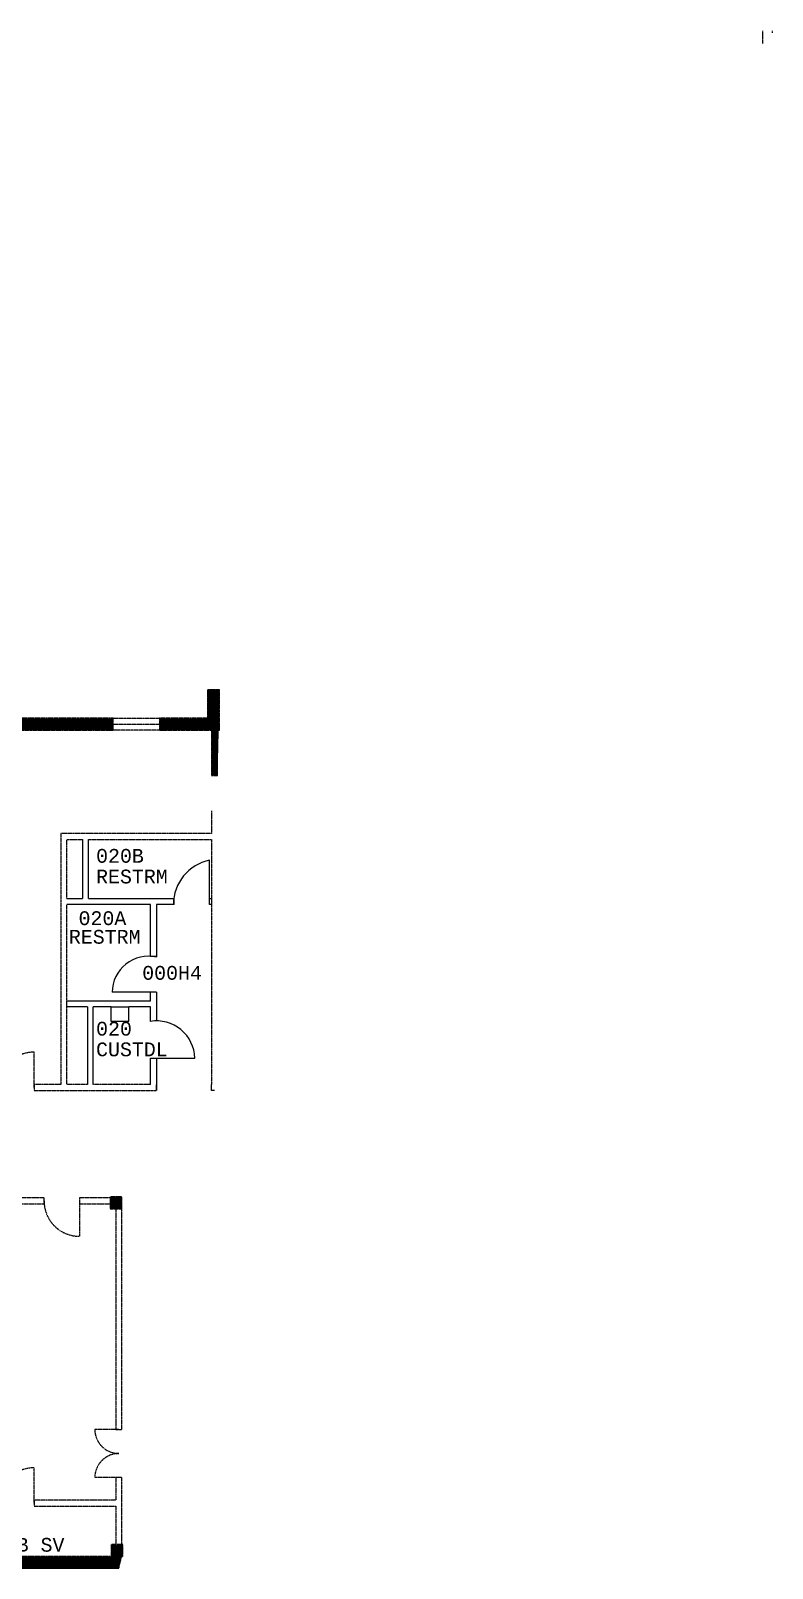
# Model space of a CAD drawing. Extents: x -1212 to 774, y -899 to 865.
# Drawn here: x 21 to 774, y -696 to 865 of the extents above; entities that cross this region are included whole.
import ezdxf

# ---------------------------------------------------------------- set-up
doc = ezdxf.new("R2010")
doc.units = 0
doc.header["$MEASUREMENT"] = 0
doc.linetypes.add('COLDWT', pattern=[0.5, 0.3, -0.075, 0.05, -0.075])
for name, color, linetype in [('BLDG_COLUMNS', 15, 'CONTINUOUS'), ('CORE_ELEMENTS', 8, 'CONTINUOUS'), ('FLOOR_PLAN', 5, 'CONTINUOUS'), ('ROOM_LABELS', 7, 'CONTINUOUS')]:
    doc.layers.add(name, color=color, linetype=linetype)
doc.styles.add('MONOTXT', font='monotxt.shx')
pattern_1 = [(0, (0, 0), (-4e-16, 0.9599999), [])]

msp = doc.modelspace()

# ---------------------------------------------------------------- hatches: boundary and pattern name
at = {"layer": 'BLDG_COLUMNS', "linetype": 'Continuous'}
h = msp.add_hatch(dxfattribs=at)
h.set_pattern_fill('_U', color=256, scale=0.96, style=0, pattern_type=0)
h.set_pattern_definition(pattern_1)
h.paths.add_polyline_path([(113.5, -319), (113.5, -331), (101.5, -331), (101.5, -319)], flags=16)
h = msp.add_hatch(dxfattribs=at)
h.set_pattern_fill('_U', color=256, scale=0.96, style=0, pattern_type=0)
h.set_pattern_definition(pattern_1)
h.paths.add_polyline_path([(114.5, -684), (114.5, -672), (102.5, -672), (102.5, -684)], flags=16)
at = {"layer": 'FLOOR_PLAN', "linetype": 'Continuous'}
h = msp.add_hatch(dxfattribs=at)
h.set_pattern_fill('_U', color=256, scale=0.96, style=0, pattern_type=0)
h.set_pattern_definition(pattern_1)
h.paths.add_polyline_path([(151.5, 167), (200.5, 167), (200.5, 196), (212.5, 196), (210.5, 109), (204.5, 109), (204.5, 155), (151.5, 155)], flags=16)
h = msp.add_hatch(dxfattribs=at)
h.set_pattern_fill('_U', color=256, scale=0.96, style=0, pattern_type=0)
h.set_pattern_definition(pattern_1)
h.paths.add_polyline_path([(104.5, 155), (-60.5, 155), (-60.5, 167), (104.5, 167)], flags=16)
h = msp.add_hatch(dxfattribs=at)
h.set_pattern_fill('_U', color=256, scale=0.96, style=0, pattern_type=0)
h.set_pattern_definition(pattern_1)
h.paths.add_polyline_path([(110.5, -684), (110.5, -696), (-224.5, -696), (-229.5, -684), (107.5, -684)], flags=16)
h = msp.add_hatch(dxfattribs=at)
h.set_pattern_fill('_U', color=256, scale=0.96, style=0, pattern_type=0)
h.set_pattern_definition(pattern_1)
h.paths.add_polyline_path([(113.5, -684), (107.5, -684), (110.5, -696)], flags=16)

# ---------------------------------------------------------------- linework, layer by layer
at = {"layer": 'BLDG_COLUMNS', "linetype": 'COLDWT'}
for points in [[(101.5, -331), (113.5, -331), (113.5, -319), (101.5, -319), (101.5, -331)], [(102.5, -684), (114.5, -684), (114.5, -672), (102.5, -672), (102.5, -684)]]:
    msp.add_lwpolyline(points, dxfattribs=at)
at = {"layer": 'CORE_ELEMENTS', "color": 8, "linetype": 'COLDWT'}
for p, q in [((763.5, 865), (763.5, 852.1)), ((773.5, 865), (773.5, 862.8))]:
    msp.add_line(p, q, dxfattribs=at)
at = {"layer": 'FLOOR_PLAN', "linetype": 'COLDWT'}
for p, q in [((212.5, 196), (200.5, 196)), ((104.5, 155), (104.5, 167)), ((104.5, 167), (151.5, 167)), ((104.5, 161), (151.5, 161)), ((151.5, 167), (151.5, 155)), ((151.5, 167), (151.5, 155)), ((200.5, 167), (151.5, 167)), ((151.5, 155), (104.5, 155)), ((151.5, 155), (204.5, 155)), ((204.5, 155), (204.5, 109)), ((210.5, 109), (210.5, 155)), ((210.5, 155), (212.5, 155)), ((204.5, 109), (210.5, 109)), ((204.5, 73), (204.5, 50)), ((51.5, 50), (51.5, -205)), ((204.5, 50), (51.5, 50)), ((57.5, 44), (73.5, 44)), ((57.5, -16), (57.5, 44)), ((79.5, 44), (204.5, 44)), ((204.5, 44), (204.5, -16)), ((57.5, -120), (57.5, -22)), ((204.5, -22), (204.5, -67)), ((204.5, -67), (204.5, -205)), ((57.5, -205), (57.5, -126)), ((24.5, -208), (24.5, -172)), ((51.5, -205), (24.5, -205)), ((24.5, -205), (24.5, -211)), ((24.5, -211), (54.5, -211)), ((54.5, -211), (148.5, -211)), ((78.5, -205), (57.5, -205)), ((142.5, -205), (84.5, -205)), ((148.5, -211), (148.5, -205)), ((34.5, -320), (-232.5, -320)), ((-229.5, -326), (34.5, -326)), ((34.5, -326), (34.5, -320)), ((110.5, -320), (70.5, -320)), ((70.5, -320), (70.5, -326)), ((70.5, -323), (70.5, -359)), ((70.5, -326), (107.5, -326)), ((107.5, -326), (107.5, -555)), ((113.5, -555), (113.5, -326)), ((110.5, -555), (86, -555)), ((107.5, -555), (113.5, -555)), ((24.5, -630), (24.5, -594)), ((110.5, -604), (86, -604)), ((113.5, -604), (107.5, -604)), ((107.5, -604), (107.5, -627)), ((113.5, -630), (113.5, -604)), ((107.5, -627), (24.5, -627)), ((24.5, -627), (24.5, -633)), ((24.5, -633), (107.5, -633)), ((107.5, -633), (107.5, -684)), ((113.5, -684), (113.5, -630)), ((107.5, -684), (110.5, -684)), ((110.5, -684), (113.5, -684)), ((110.5, -684), (110.5, -696))]:
    msp.add_line(p, q, dxfattribs=at)
at = {"layer": 'FLOOR_PLAN', "linetype": 'Continuous'}
for p, q in [((73.5, 44), (73.5, -16)), ((79.5, -16), (79.5, 44)), ((202.5, -22), (202.5, 23)), ((57.5, -16), (73.5, -16)), ((142.5, -22), (57.5, -22)), ((79.5, -16), (166.5, -16)), ((142.5, -75), (142.5, -22)), ((148.5, -22), (148.5, -75.4)), ((166.5, -22), (148.5, -22)), ((166.5, -22), (166.5, -16)), ((202.5, -16), (204.5, -16)), ((204.5, -22), (202.5, -22)), ((204.5, -16), (204.5, -22)), ((148.5, -75), (142.5, -75)), ((148.5, -111), (103.5, -111)), ((142.5, -120), (142.5, -111)), ((148.5, -111), (148.5, -140.3)), ((78.5, -126), (57.5, -126)), ((78.5, -126), (78.5, -205)), ((84.5, -205), (84.5, -126)), ((102.5, -126), (84.5, -126)), ((102.5, -126), (120.5, -126)), ((120.5, -141), (120.5, -126)), ((142.5, -126), (120.5, -126)), ((142.5, -140.8), (142.5, -126)), ((142.5, -178), (187.5, -178)), ((142.5, -205), (142.5, -178)), ((148.5, -178), (148.5, -211)), ((204.5, -211), (204.5, -205)), ((207.5, -211), (204.5, -211))]:
    msp.add_line(p, q, dxfattribs=at)
at = {"layer": 'FLOOR_PLAN', "linetype": 'COLDWT'}
for points in [[(212.5, 155), (212.5, 196), (200.5, 196), (200.5, 167)], [(-60.5, 167), (-60.5, 155), (104.5, 155), (104.5, 167), (-60.5, 167)], [(-66.5, -696), (110.5, -696), (110.5, -684), (-66.5, -684), (-66.5, -696)]]:
    msp.add_lwpolyline(points, dxfattribs=at)
at = {"layer": 'FLOOR_PLAN', "linetype": 'Continuous'}
for points in [[(57.5, -126), (57.5, -120), (142.5, -120)], [(120.5, -141), (102.5, -141), (102.5, -126)]]:
    msp.add_lwpolyline(points, dxfattribs=at)
for centre, radius, start, end in [((212, -22.4), 46.3, 101.866, 179.5597), ((140.7, -111.8), 37.2, 77.9427, 178.8151), ((148.8, -179), 38.7, 1.5001, 99.4043)]:
    msp.add_arc(centre, radius, start, end, dxfattribs=at)
at = {"layer": 'FLOOR_PLAN', "linetype": 'COLDWT'}
for centre, radius, start, end in [((24.5, -208), 36, 90, 180), ((70.5, -323), 36, 180, 270), ((110.5, -555), 24.5, 180, 270), ((110.5, -604), 24.5, 90, 180), ((24.5, -630), 36, 90, 180)]:
    msp.add_arc(centre, radius, start, end, dxfattribs=at)

# ---------------------------------------------------------------- texts
at = {"layer": 'ROOM_LABELS', "linetype": 'Continuous', "style": 'MONOTXT'}
for s, p in [('020B', (87.3, 20.3)), ('RESTRM ', (87.3, -0.7)), ('020A', (69.5, -43)), ('RESTRM', (59.7, -61.9)), ('000H4', (134.1, -98.5)), ('020', (87.3, -155.2)), ('CUSTDL', (87.3, -176.2)), ('CLB SV', (-17.5, -679.2))]:
    msp.add_text(s, height=14, dxfattribs=at).set_placement(p)

doc.saveas('drawing.dxf')
